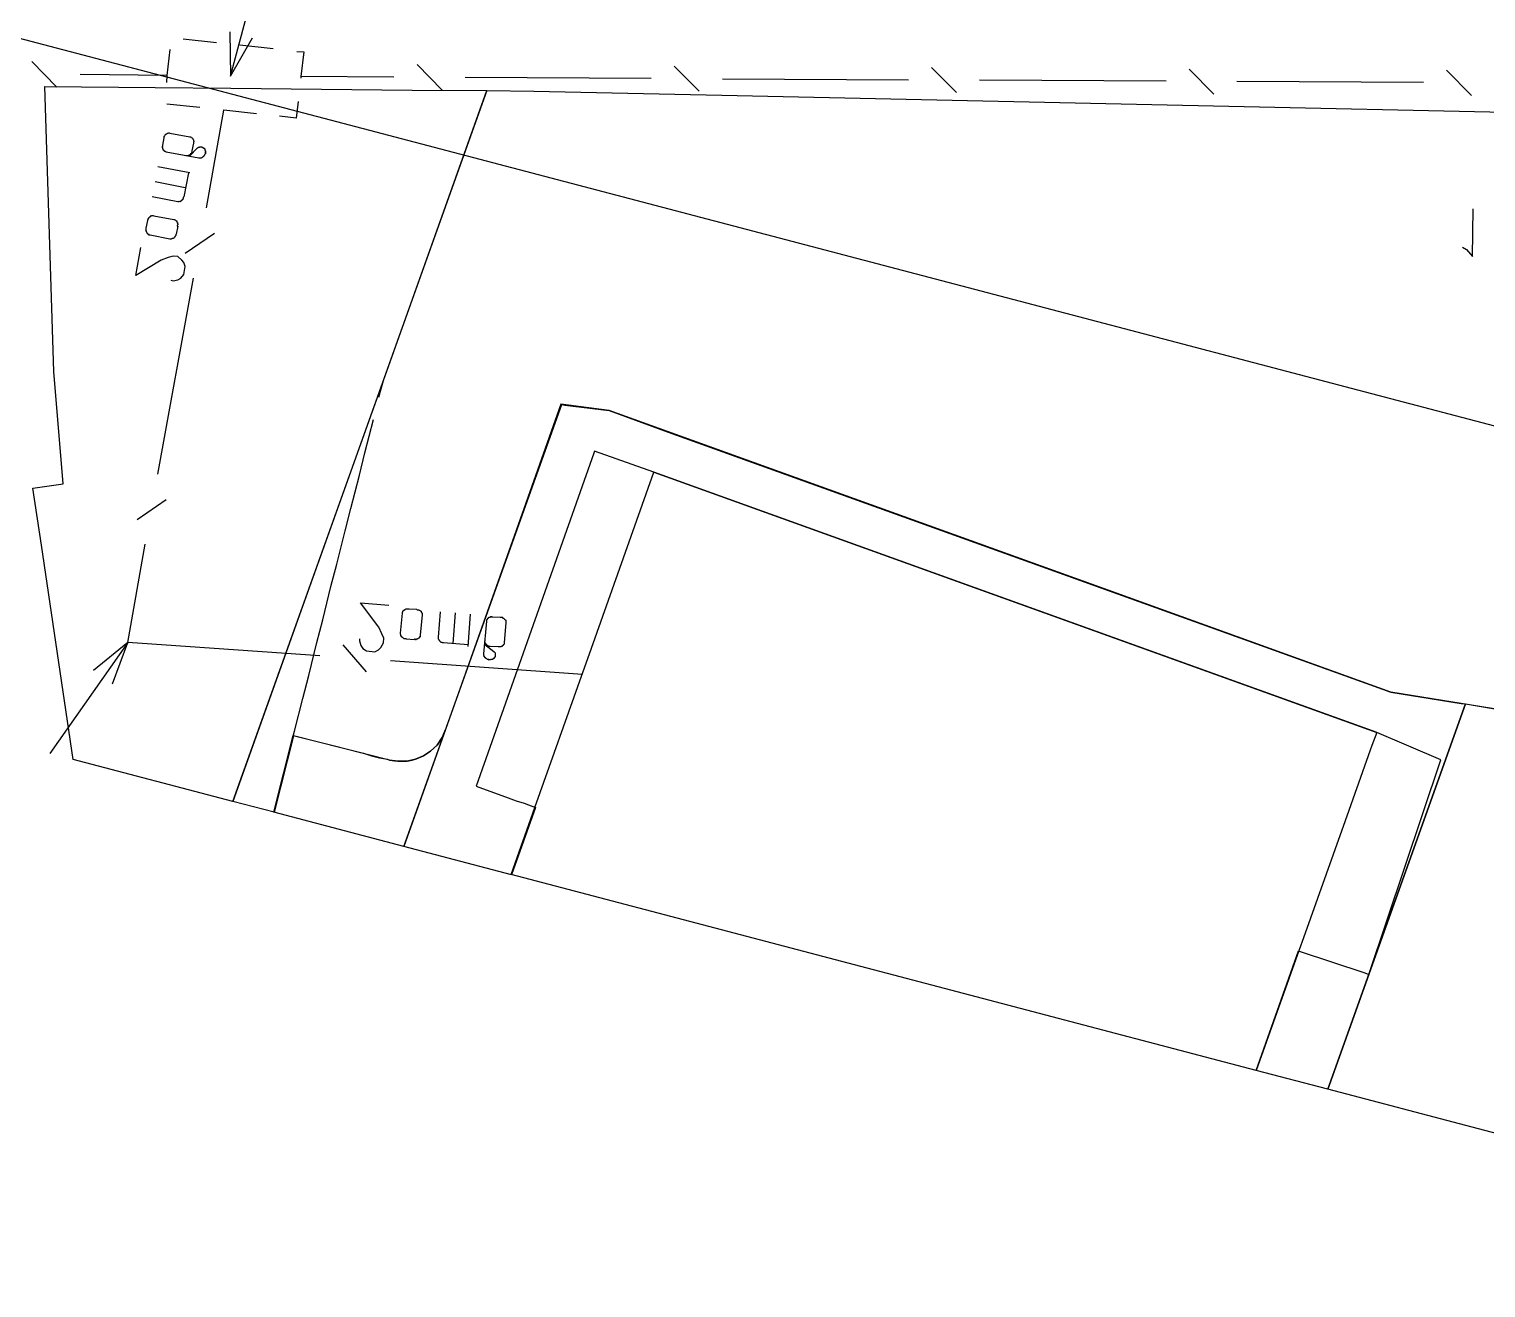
# Model space of a CAD drawing. Header units: metres. Extents: x 20 to 357, y 34 to 206.
# Drawn here: x 218.26 to 250.21, y 48.9 to 76.5 of the extents above; entities that cross this region are included whole.
import ezdxf

# ---------------------------------------------------------------- set-up
doc = ezdxf.new("R2010")
doc.units = ezdxf.units.M
for name, color, linetype in [('BOUNDARY', 7, 'Continuous'), ('BUILDING', 7, 'Continuous'), ('CURB', 7, 'Continuous'), ('ELECTR_CABLE_COMM', 7, 'Continuous'), ('GAS', 7, 'Continuous'), ('GRASS', 7, 'Continuous'), ('ROAD', 7, 'Continuous')]:
    doc.layers.add(name, color=color, linetype=linetype)

msp = doc.modelspace()

# ---------------------------------------------------------------- linework, layer by layer
at = {"layer": 'BOUNDARY'}
msp.add_lwpolyline([(26.176, 126.72), (322.344, 48.898)], dxfattribs=at)
at = {"layer": 'BUILDING'}
msp.add_lwpolyline([(229.355, 59.434), (230.411, 62.414), (230.554, 62.799), (231.962, 66.781), (247.821, 61.073), (247.711, 60.787), (247.678, 60.688), (247.084, 59.016), (247.018, 58.829), (246.215, 56.574), (246.116, 56.31), (245.176, 53.666), (228.837, 57.959)], close=True, dxfattribs=at)
at = {"layer": 'CURB'}
for points in [[(225.935, 68.43), (226.034, 68.793)], [(223.634, 59.326), (223.647, 59.379), (223.779, 59.885), (223.911, 60.402), (223.955, 60.6), (224.087, 61.106), (224.263, 61.821), (224.395, 62.326), (224.571, 63.052), (224.703, 63.547), (224.879, 64.273), (225.011, 64.768), (225.198, 65.494), (225.319, 65.989), (225.506, 66.715), (225.627, 67.21), (225.814, 67.935)]]:
    msp.add_lwpolyline(points, dxfattribs=at)
at = {"layer": 'ELECTR_CABLE_COMM'}
for points in [[(222.668, 76.437), (222.679, 75.469), (222.679, 75.469), (228.046, 95.475), (228.046, 95.475), (236.306, 95.442)], [(221.282, 75.326), (221.293, 75.48), (221.293, 75.48), (221.359, 76.052)], [(221.645, 76.283), (222.371, 76.206)], [(222.679, 75.469), (223.163, 76.305)], [(222.888, 76.151), (223.614, 76.074)], [(218.874, 75.227), (218.324, 75.788)], [(224.131, 76.008), (224.285, 75.997), (224.285, 75.997), (224.219, 75.458), (224.219, 75.458), (224.219, 75.425)], [(227.32, 75.161), (226.771, 75.722)], [(221.293, 75.48), (219.38, 75.502)], [(226.265, 75.447), (224.219, 75.458)], [(231.907, 75.414), (227.826, 75.436)], [(232.962, 75.139), (232.413, 75.689)], [(237.549, 75.381), (233.468, 75.403)], [(238.605, 75.106), (238.055, 75.656)], [(244.247, 75.073), (243.708, 75.623)], [(249.9, 75.04), (249.35, 75.601)], [(243.202, 75.359), (239.11, 75.381)], [(248.844, 75.326), (244.752, 75.348)], [(222.008, 74.776), (221.282, 74.853)], [(224.164, 74.908), (224.12, 74.545)], [(222.151, 72.577), (222.536, 74.721)], [(223.251, 74.644), (222.536, 74.721), (222.536, 74.721), (222.525, 74.721)], [(224.12, 74.545), (223.757, 74.589)], [(221.227, 74.116), (221.227, 74.127), (221.227, 74.127), (221.227, 74.138), (221.227, 74.138), (221.227, 74.149), (221.227, 74.149), (221.238, 74.16), (221.238, 74.16), (221.249, 74.171), (221.249, 74.171), (221.249, 74.182), (221.249, 74.182), (221.26, 74.193), (221.26, 74.193), (221.271, 74.193), (221.271, 74.193), (221.271, 74.204), (221.271, 74.204), (221.282, 74.204), (221.282, 74.204), (221.293, 74.215), (221.293, 74.215), (221.304, 74.215), (221.304, 74.215), (221.315, 74.215), (221.315, 74.215), (221.326, 74.226), (221.326, 74.226), (221.337, 74.226), (221.337, 74.226), (221.348, 74.215)], [(221.348, 74.215), (221.788, 74.138)], [(221.788, 74.138), (221.799, 74.138), (221.799, 74.138), (221.81, 74.127), (221.81, 74.127), (221.821, 74.127), (221.821, 74.127), (221.832, 74.116), (221.832, 74.116), (221.843, 74.105), (221.843, 74.105), (221.854, 74.094), (221.854, 74.094), (221.854, 74.083), (221.854, 74.083), (221.865, 74.072), (221.865, 74.072), (221.865, 74.061), (221.865, 74.061), (221.865, 74.05), (221.865, 74.05), (221.865, 74.039), (221.865, 74.039), (221.876, 74.039), (221.876, 74.039), (221.876, 74.028), (221.876, 74.028), (221.865, 74.017), (221.865, 74.017), (221.865, 74.006), (221.865, 74.006), (221.865, 73.995)], [(221.271, 73.797), (221.271, 73.808), (221.271, 73.808), (221.26, 73.808), (221.26, 73.808), (221.249, 73.808), (221.249, 73.808), (221.249, 73.819), (221.249, 73.819), (221.238, 73.819), (221.238, 73.819), (221.227, 73.83), (221.227, 73.83), (221.216, 73.83), (221.216, 73.83), (221.227, 73.83), (221.227, 73.83), (221.216, 73.841), (221.216, 73.841), (221.205, 73.841), (221.205, 73.841), (221.205, 73.852), (221.205, 73.852), (221.205, 73.863), (221.205, 73.863), (221.194, 73.874), (221.194, 73.874), (221.194, 73.885), (221.194, 73.885), (221.194, 73.896), (221.194, 73.896), (221.183, 73.907), (221.183, 73.907), (221.183, 73.918), (221.183, 73.918), (221.194, 73.929), (221.194, 73.929), (221.194, 73.94), (221.194, 73.94), (221.194, 73.951)], [(221.194, 73.951), (221.227, 74.116)], [(221.832, 73.83), (221.832, 73.819), (221.832, 73.819), (221.832, 73.808), (221.832, 73.808), (221.832, 73.797), (221.832, 73.797), (221.821, 73.786), (221.821, 73.786), (221.821, 73.775), (221.821, 73.775), (221.81, 73.764), (221.81, 73.764), (221.81, 73.775), (221.81, 73.775), (221.81, 73.764), (221.81, 73.764), (221.799, 73.753), (221.799, 73.753), (221.788, 73.742), (221.788, 73.742), (221.788, 73.731), (221.788, 73.731), (221.777, 73.742), (221.777, 73.742), (221.777, 73.731), (221.777, 73.731), (221.766, 73.731), (221.766, 73.731), (221.766, 73.72), (221.766, 73.72), (221.755, 73.731), (221.755, 73.731), (221.744, 73.72), (221.744, 73.72), (221.733, 73.72), (221.733, 73.72), (221.722, 73.72), (221.722, 73.72), (221.711, 73.72), (221.711, 73.72), (221.7, 73.72)], [(221.777, 73.709), (221.953, 73.896), (221.953, 73.896), (221.964, 73.896), (221.964, 73.896), (221.975, 73.907), (221.975, 73.907), (221.986, 73.907), (221.986, 73.907), (221.997, 73.907), (221.997, 73.907), (221.997, 73.918), (221.997, 73.918), (222.008, 73.918), (222.008, 73.918), (222.019, 73.918), (222.019, 73.918), (222.03, 73.918), (222.03, 73.918), (222.041, 73.918), (222.041, 73.918), (222.052, 73.907), (222.052, 73.907), (222.063, 73.907), (222.063, 73.907), (222.074, 73.907), (222.074, 73.907), (222.074, 73.896), (222.074, 73.896), (222.085, 73.896), (222.085, 73.896), (222.085, 73.885), (222.085, 73.885), (222.096, 73.885), (222.096, 73.885), (222.107, 73.885), (222.107, 73.885), (222.107, 73.874), (222.107, 73.874), (222.107, 73.863), (222.107, 73.863), (222.118, 73.863), (222.118, 73.863), (222.118, 73.852), (222.118, 73.852), (222.118, 73.841), (222.118, 73.841), (222.129, 73.83), (222.129, 73.83), (222.129, 73.819), (222.129, 73.819), (222.129, 73.808), (222.129, 73.808), (222.118, 73.797), (222.118, 73.797), (222.129, 73.797), (222.129, 73.797), (222.129, 73.786), (222.129, 73.786), (222.129, 73.775)], [(221.865, 73.995), (221.832, 73.83)], [(222.129, 73.775), (222.129, 73.764), (222.129, 73.764), (222.118, 73.753), (222.118, 73.753), (222.107, 73.742), (222.107, 73.742), (222.107, 73.731), (222.107, 73.731), (222.096, 73.72), (222.096, 73.72), (222.085, 73.709), (222.085, 73.709), (222.085, 73.698), (222.085, 73.698), (222.074, 73.698), (222.074, 73.698), (222.074, 73.687), (222.074, 73.687), (222.063, 73.687), (222.063, 73.687), (222.052, 73.676), (222.052, 73.676), (222.041, 73.676), (222.041, 73.676), (222.041, 73.666), (222.041, 73.666), (222.03, 73.666), (222.03, 73.666), (222.019, 73.666), (222.019, 73.666), (222.008, 73.666), (222.008, 73.666), (221.997, 73.666), (221.997, 73.666), (221.986, 73.666), (221.986, 73.666), (221.271, 73.797)], [(221.755, 73.347), (221.656, 72.819), (221.656, 72.819), (221.645, 72.808), (221.645, 72.808), (221.645, 72.797), (221.645, 72.797), (221.645, 72.786), (221.645, 72.786), (221.634, 72.786), (221.634, 72.786), (221.634, 72.775), (221.634, 72.775), (221.634, 72.764), (221.634, 72.764), (221.623, 72.753), (221.623, 72.753), (221.612, 72.753), (221.612, 72.753), (221.612, 72.742), (221.612, 72.742), (221.601, 72.731), (221.601, 72.731), (221.59, 72.731), (221.59, 72.731), (221.59, 72.72), (221.59, 72.72), (221.579, 72.72), (221.579, 72.72), (221.568, 72.709), (221.568, 72.709), (221.557, 72.72), (221.557, 72.72), (221.546, 72.72), (221.546, 72.72), (221.546, 72.709), (221.546, 72.709), (221.535, 72.709), (221.535, 72.709), (221.524, 72.709), (221.524, 72.709), (220.963, 72.819)], [(221.788, 73.347), (221.084, 73.479)], [(221.689, 73.017), (221.029, 73.149)], [(220.832, 72.137), (220.865, 72.302)], [(220.865, 72.302), (220.865, 72.313), (220.865, 72.313), (220.876, 72.324), (220.876, 72.324), (220.876, 72.335), (220.876, 72.335), (220.876, 72.346), (220.876, 72.346), (220.887, 72.346), (220.887, 72.346), (220.887, 72.357), (220.887, 72.357), (220.887, 72.368), (220.887, 72.368), (220.898, 72.368), (220.898, 72.368), (220.908, 72.379), (220.908, 72.379), (220.92, 72.39), (220.92, 72.39), (220.931, 72.39), (220.931, 72.39), (220.931, 72.401), (220.931, 72.401), (220.942, 72.412), (220.942, 72.412), (220.953, 72.401), (220.953, 72.401), (220.963, 72.412), (220.963, 72.412), (220.975, 72.412), (220.975, 72.412), (220.985, 72.412), (220.985, 72.412), (220.997, 72.401)], [(220.997, 72.401), (221.436, 72.324)], [(221.436, 72.324), (221.447, 72.324), (221.447, 72.324), (221.458, 72.313), (221.458, 72.313), (221.469, 72.313), (221.469, 72.313), (221.48, 72.302), (221.48, 72.302), (221.491, 72.302), (221.491, 72.302), (221.491, 72.291), (221.491, 72.291), (221.502, 72.291), (221.502, 72.291), (221.502, 72.28), (221.502, 72.28), (221.502, 72.269), (221.502, 72.269), (221.513, 72.258), (221.513, 72.258), (221.524, 72.247), (221.524, 72.247), (221.513, 72.236), (221.513, 72.236), (221.524, 72.225), (221.524, 72.225), (221.524, 72.214), (221.524, 72.214), (221.524, 72.203), (221.524, 72.203), (221.513, 72.192), (221.513, 72.192), (221.513, 72.181), (221.513, 72.181), (221.524, 72.181)], [(220.92, 71.983), (220.908, 71.983), (220.908, 71.983), (220.898, 71.983), (220.898, 71.983), (220.887, 71.983), (220.887, 71.983), (220.898, 71.994), (220.898, 71.994), (220.887, 71.994), (220.887, 71.994), (220.876, 71.994), (220.876, 71.994), (220.876, 72.005), (220.876, 72.005), (220.865, 72.005), (220.865, 72.005), (220.865, 72.016), (220.865, 72.016), (220.854, 72.016), (220.854, 72.016), (220.854, 72.027), (220.854, 72.027), (220.843, 72.038), (220.843, 72.038), (220.843, 72.049), (220.843, 72.049), (220.832, 72.049), (220.832, 72.049), (220.843, 72.06), (220.843, 72.06), (220.832, 72.071), (220.832, 72.071), (220.821, 72.082), (220.821, 72.082), (220.832, 72.093), (220.832, 72.093), (220.832, 72.104), (220.832, 72.104), (220.832, 72.115), (220.832, 72.115), (220.832, 72.126), (220.832, 72.126), (220.832, 72.137)], [(221.348, 71.895), (220.92, 71.983)], [(221.491, 72.005), (221.48, 72.005), (221.48, 72.005), (221.48, 71.994), (221.48, 71.994), (221.48, 71.983), (221.48, 71.983), (221.48, 71.972), (221.48, 71.972), (221.469, 71.961), (221.469, 71.961), (221.469, 71.95), (221.469, 71.95), (221.458, 71.95), (221.458, 71.95), (221.458, 71.939), (221.458, 71.939), (221.447, 71.939), (221.447, 71.939), (221.447, 71.928), (221.447, 71.928), (221.436, 71.917), (221.436, 71.917), (221.425, 71.906), (221.425, 71.906), (221.414, 71.906), (221.414, 71.906), (221.403, 71.906), (221.403, 71.906), (221.392, 71.895), (221.392, 71.895), (221.381, 71.906), (221.381, 71.906), (221.381, 71.895), (221.381, 71.895), (221.37, 71.895), (221.37, 71.895), (221.359, 71.895), (221.359, 71.895), (221.348, 71.895)], [(221.524, 72.181), (221.491, 72.005)], [(221.689, 71.587), (222.327, 72.027)], [(221.37, 70.993), (221.425, 70.982), (221.425, 70.982), (221.524, 71.004), (221.524, 71.004), (221.59, 71.037), (221.59, 71.037), (221.656, 71.114), (221.656, 71.114), (221.689, 71.29), (221.689, 71.29), (221.656, 71.378), (221.656, 71.378), (221.612, 71.433), (221.612, 71.433), (221.524, 71.51), (221.524, 71.51), (221.425, 71.521), (221.425, 71.521), (221.315, 71.488), (221.315, 71.488), (221.161, 71.433), (221.161, 71.433), (220.601, 71.092), (220.601, 71.092), (220.711, 71.708)], [(221.084, 66.737), (221.865, 71.037)], [(220.634, 65.747), (221.271, 66.187)], [(220.425, 63.052), (220.81, 65.208)], [(225.506, 63.129), (225.506, 63.085), (225.506, 63.085), (225.539, 62.986), (225.539, 62.986), (225.583, 62.92), (225.583, 62.92), (225.66, 62.865), (225.66, 62.865), (225.847, 62.843), (225.847, 62.843), (225.924, 62.887), (225.924, 62.887), (225.979, 62.942), (225.979, 62.942), (226.034, 63.041), (226.034, 63.041), (226.045, 63.14), (226.045, 63.14), (226.001, 63.239), (226.001, 63.239), (225.935, 63.382), (225.935, 63.382), (225.528, 63.921), (225.528, 63.921), (226.155, 63.866)], [(226.408, 63.25), (226.452, 63.69)], [(226.452, 63.69), (226.452, 63.701), (226.452, 63.701), (226.452, 63.712), (226.452, 63.712), (226.463, 63.712), (226.463, 63.712), (226.463, 63.723), (226.463, 63.723), (226.463, 63.734), (226.463, 63.734), (226.474, 63.745), (226.474, 63.745), (226.474, 63.756), (226.474, 63.756), (226.485, 63.756), (226.485, 63.756), (226.496, 63.767), (226.496, 63.767), (226.507, 63.767), (226.507, 63.767), (226.507, 63.778), (226.507, 63.778), (226.518, 63.778), (226.518, 63.778), (226.529, 63.789), (226.529, 63.789), (226.54, 63.789), (226.54, 63.789), (226.551, 63.789), (226.551, 63.789), (226.562, 63.789), (226.562, 63.789), (226.573, 63.789), (226.573, 63.789), (226.584, 63.789), (226.584, 63.789), (226.595, 63.789)], [(226.595, 63.789), (226.76, 63.778)], [(226.76, 63.778), (226.771, 63.767), (226.771, 63.767), (226.782, 63.767), (226.782, 63.767), (226.793, 63.767), (226.793, 63.767), (226.804, 63.767), (226.804, 63.767), (226.815, 63.756), (226.815, 63.756), (226.825, 63.756), (226.825, 63.756), (226.837, 63.745), (226.837, 63.745), (226.847, 63.745), (226.847, 63.745), (226.859, 63.734), (226.859, 63.734), (226.859, 63.723), (226.859, 63.723), (226.869, 63.712), (226.869, 63.712), (226.869, 63.701), (226.869, 63.701), (226.88, 63.69), (226.88, 63.69), (226.88, 63.679), (226.88, 63.679), (226.88, 63.668), (226.88, 63.668), (226.88, 63.657)], [(226.88, 63.657), (226.837, 63.206)], [(227.892, 62.997), (227.353, 63.041), (227.353, 63.041), (227.342, 63.041), (227.342, 63.041), (227.331, 63.041), (227.331, 63.041), (227.32, 63.041), (227.32, 63.041), (227.32, 63.052), (227.32, 63.052), (227.309, 63.052), (227.309, 63.052), (227.298, 63.052), (227.298, 63.052), (227.287, 63.063), (227.287, 63.063), (227.287, 63.074), (227.287, 63.074), (227.276, 63.074), (227.276, 63.074), (227.265, 63.085), (227.265, 63.085), (227.265, 63.096), (227.265, 63.096), (227.254, 63.096), (227.254, 63.096), (227.254, 63.107), (227.254, 63.107), (227.243, 63.118), (227.243, 63.118), (227.243, 63.129), (227.243, 63.129), (227.243, 63.14), (227.243, 63.14), (227.232, 63.14), (227.232, 63.14), (227.243, 63.151), (227.243, 63.151), (227.243, 63.162), (227.243, 63.162), (227.287, 63.723)], [(227.562, 63.03), (227.617, 63.701)], [(227.892, 62.964), (227.947, 63.668)], [(228.299, 63.514), (228.299, 63.525), (228.299, 63.525), (228.299, 63.536), (228.299, 63.536), (228.299, 63.547), (228.299, 63.547), (228.31, 63.547), (228.31, 63.547), (228.31, 63.558), (228.31, 63.558), (228.321, 63.569), (228.321, 63.569), (228.321, 63.58), (228.321, 63.58), (228.332, 63.58), (228.332, 63.58), (228.332, 63.591), (228.332, 63.591), (228.343, 63.591), (228.343, 63.591), (228.343, 63.602), (228.343, 63.602), (228.354, 63.602), (228.354, 63.602), (228.365, 63.602), (228.365, 63.602), (228.376, 63.602), (228.376, 63.602), (228.376, 63.613), (228.376, 63.613), (228.387, 63.613), (228.387, 63.613), (228.398, 63.624), (228.398, 63.624), (228.398, 63.613), (228.398, 63.613), (228.409, 63.613), (228.409, 63.613), (228.42, 63.613), (228.42, 63.613), (228.431, 63.613)], [(228.431, 63.613), (228.596, 63.602)], [(228.596, 63.602), (228.607, 63.602), (228.607, 63.602), (228.618, 63.602), (228.618, 63.602), (228.629, 63.602), (228.629, 63.602), (228.64, 63.602), (228.64, 63.602), (228.651, 63.602), (228.651, 63.602), (228.64, 63.591), (228.64, 63.591), (228.651, 63.591), (228.651, 63.591), (228.662, 63.591), (228.662, 63.591), (228.662, 63.58), (228.662, 63.58), (228.673, 63.58), (228.673, 63.58), (228.684, 63.569), (228.684, 63.569), (228.684, 63.558), (228.684, 63.558), (228.695, 63.558), (228.695, 63.558), (228.706, 63.547), (228.706, 63.547), (228.717, 63.536), (228.717, 63.536), (228.717, 63.525), (228.717, 63.525), (228.717, 63.514), (228.717, 63.514), (228.717, 63.503), (228.717, 63.503), (228.717, 63.492), (228.717, 63.492), (228.717, 63.481)], [(228.354, 62.667), (228.343, 62.667), (228.343, 62.667), (228.332, 62.667), (228.332, 62.667), (228.343, 62.678), (228.343, 62.678), (228.332, 62.678), (228.332, 62.678), (228.321, 62.678), (228.321, 62.678), (228.31, 62.678), (228.31, 62.678), (228.299, 62.689), (228.299, 62.689), (228.288, 62.7), (228.288, 62.7), (228.277, 62.7), (228.277, 62.7), (228.277, 62.711), (228.277, 62.711), (228.266, 62.711), (228.266, 62.711), (228.255, 62.722), (228.255, 62.722), (228.255, 62.733), (228.255, 62.733), (228.244, 62.733), (228.244, 62.733), (228.244, 62.744), (228.244, 62.744), (228.244, 62.755), (228.244, 62.755), (228.244, 62.766), (228.244, 62.766), (228.233, 62.766), (228.233, 62.766), (228.233, 62.777), (228.233, 62.777), (228.233, 62.788), (228.233, 62.788), (228.233, 62.799), (228.233, 62.799), (228.299, 63.514)], [(228.717, 63.481), (228.684, 63.052)], [(220.095, 62.139), (220.425, 63.052), (218.72, 60.617)], [(220.425, 63.052), (219.677, 62.436)], [(224.637, 62.755), (220.425, 63.052)], [(225.66, 62.403), (225.154, 62.997)], [(226.54, 63.118), (226.529, 63.129), (226.529, 63.129), (226.518, 63.129), (226.518, 63.129), (226.507, 63.129), (226.507, 63.129), (226.496, 63.129), (226.496, 63.129), (226.485, 63.129), (226.485, 63.129), (226.474, 63.14), (226.474, 63.14), (226.463, 63.151), (226.463, 63.151), (226.452, 63.151), (226.452, 63.151), (226.452, 63.162), (226.452, 63.162), (226.441, 63.162), (226.441, 63.162), (226.441, 63.173), (226.441, 63.173), (226.43, 63.173), (226.43, 63.173), (226.43, 63.184), (226.43, 63.184), (226.419, 63.184), (226.419, 63.184), (226.419, 63.195), (226.419, 63.195), (226.419, 63.206), (226.419, 63.206), (226.419, 63.217), (226.419, 63.217), (226.408, 63.228), (226.408, 63.228), (226.408, 63.239), (226.408, 63.239), (226.408, 63.25)], [(226.705, 63.107), (226.54, 63.118)], [(226.837, 63.206), (226.837, 63.195), (226.837, 63.195), (226.837, 63.184), (226.837, 63.184), (226.837, 63.173), (226.837, 63.173), (226.825, 63.173), (226.825, 63.173), (226.825, 63.162), (226.825, 63.162), (226.825, 63.151), (226.825, 63.151), (226.815, 63.151), (226.815, 63.151), (226.815, 63.14), (226.815, 63.14), (226.804, 63.14), (226.804, 63.14), (226.793, 63.129), (226.793, 63.129), (226.782, 63.129), (226.782, 63.129), (226.771, 63.118), (226.771, 63.118), (226.76, 63.118), (226.76, 63.118), (226.749, 63.107), (226.749, 63.107), (226.738, 63.107), (226.738, 63.107), (226.738, 63.118), (226.738, 63.118), (226.727, 63.118), (226.727, 63.118), (226.716, 63.118), (226.716, 63.118), (226.705, 63.107)], [(228.376, 62.964), (228.365, 62.964), (228.365, 62.964), (228.354, 62.964), (228.354, 62.964), (228.343, 62.964), (228.343, 62.964), (228.332, 62.975), (228.332, 62.975), (228.321, 62.975), (228.321, 62.975), (228.321, 62.986), (228.321, 62.986), (228.31, 62.986), (228.31, 62.986), (228.299, 62.986), (228.299, 62.986), (228.299, 62.997), (228.299, 62.997), (228.288, 63.008), (228.288, 63.008), (228.288, 63.019), (228.288, 63.019), (228.277, 63.019), (228.277, 63.019), (228.266, 63.03), (228.266, 63.03), (228.266, 63.041), (228.266, 63.041), (228.266, 63.052), (228.266, 63.052), (228.266, 63.063), (228.266, 63.063), (228.255, 63.063), (228.255, 63.063), (228.255, 63.074), (228.255, 63.074), (228.255, 63.085)], [(228.255, 63.008), (228.453, 62.854), (228.453, 62.854), (228.453, 62.843), (228.453, 62.843), (228.464, 62.843), (228.464, 62.843), (228.475, 62.832), (228.475, 62.832), (228.475, 62.821), (228.475, 62.821), (228.486, 62.821), (228.486, 62.821), (228.486, 62.81), (228.486, 62.81), (228.486, 62.799), (228.486, 62.799), (228.486, 62.788), (228.486, 62.788), (228.486, 62.777), (228.486, 62.777), (228.486, 62.766), (228.486, 62.766), (228.486, 62.755), (228.486, 62.755), (228.486, 62.744), (228.486, 62.744), (228.486, 62.733), (228.486, 62.733), (228.475, 62.733), (228.475, 62.733), (228.475, 62.722), (228.475, 62.722), (228.464, 62.722), (228.464, 62.722), (228.464, 62.711), (228.464, 62.711), (228.464, 62.7), (228.464, 62.7), (228.453, 62.7), (228.453, 62.7), (228.442, 62.7), (228.442, 62.7), (228.442, 62.689), (228.442, 62.689), (228.431, 62.689), (228.431, 62.689), (228.431, 62.678), (228.431, 62.678), (228.42, 62.678), (228.42, 62.678), (228.409, 62.678), (228.409, 62.678), (228.398, 62.678), (228.398, 62.678), (228.387, 62.678), (228.387, 62.678), (228.376, 62.667), (228.376, 62.667), (228.365, 62.667), (228.365, 62.667), (228.354, 62.667)], [(228.552, 62.953), (228.376, 62.964)], [(228.684, 63.052), (228.684, 63.041), (228.684, 63.041), (228.684, 63.03), (228.684, 63.03), (228.684, 63.019), (228.684, 63.019), (228.673, 63.008), (228.673, 63.008), (228.673, 62.997), (228.673, 62.997), (228.662, 62.997), (228.662, 62.997), (228.651, 62.986), (228.651, 62.986), (228.651, 62.975), (228.651, 62.975), (228.64, 62.975), (228.64, 62.975), (228.64, 62.964), (228.64, 62.964), (228.629, 62.964), (228.629, 62.964), (228.618, 62.964), (228.618, 62.964), (228.607, 62.953), (228.607, 62.953), (228.596, 62.953), (228.596, 62.953), (228.585, 62.953), (228.585, 62.953), (228.574, 62.953), (228.574, 62.953), (228.563, 62.953), (228.563, 62.953), (228.552, 62.953)], [(230.4, 62.348), (226.188, 62.645)]]:
    msp.add_lwpolyline(points, dxfattribs=at)
at = {"layer": 'GAS'}
msp.add_lwpolyline([(249.702, 71.719), (249.79, 71.664), (249.79, 71.664), (249.922, 71.51), (249.922, 71.51), (249.933, 72.555)], dxfattribs=at)
at = {"layer": 'GRASS'}
msp.add_lwpolyline([(218.61, 75.238), (221.029, 75.216), (222.69, 75.205), (226.661, 75.161), (228.299, 75.15), (222.73, 59.564), (219.227, 60.484), (218.533, 65.186), (218.346, 66.429), (219.01, 66.527), (218.808, 68.991)], close=True, dxfattribs=at)
msp.add_lwpolyline([(250.581, 61.568), (248.129, 61.963), (242.113, 64.13), (230.983, 68.133), (229.926, 68.274), (228.948, 65.505), (227.397, 61.139), (227.32, 60.963), (227.298, 60.93), (227.21, 60.798), (227.067, 60.666), (226.913, 60.567), (226.738, 60.49), (226.551, 60.446), (226.353, 60.446), (226.166, 60.468), (224.063, 61.004), (223.638, 59.325), (222.733, 59.563), (226.034, 68.793), (228.299, 75.15), (229.333, 75.139), (233.457, 75.051), (245.918, 74.776), (252.66, 74.633)], dxfattribs=at)
at = {"layer": 'ROAD'}
for points in [[(229.949, 68.265), (230.015, 68.254), (230.983, 68.133), (232.281, 67.661), (248.129, 61.963), (249.669, 61.711), (249.768, 61.7), (247.645, 55.772), (249.229, 60.479), (247.821, 61.073), (247.81, 61.084), (231.962, 66.781), (230.664, 67.243), (230.649, 67.2), (228.068, 59.896), (228.772, 59.643), (228.948, 59.577), (229.124, 59.522), (229.311, 59.456), (229.366, 59.434), (228.843, 57.957), (226.482, 58.578)], [(224.054, 61.007), (224.582, 60.875), (225.594, 60.622), (225.77, 60.567), (225.946, 60.523), (226.122, 60.49), (226.166, 60.468), (226.276, 60.457), (226.353, 60.446), (226.43, 60.446), (226.551, 60.446), (226.661, 60.468), (226.727, 60.49), (226.738, 60.49), (226.76, 60.501), (226.913, 60.567), (227.067, 60.666), (227.21, 60.798), (227.32, 60.963), (227.397, 61.139), (226.481, 58.578), (223.632, 59.327)], [(246.105, 56.288), (246.116, 56.277), (247.557, 55.805), (247.645, 55.772), (246.745, 53.253), (245.174, 53.666)]]:
    msp.add_lwpolyline(points, close=True, dxfattribs=at)
msp.add_lwpolyline([(253.08, 51.589), (246.748, 53.253), (249.768, 61.7), (250.581, 61.568)], dxfattribs=at)

doc.saveas('drawing.dxf')
